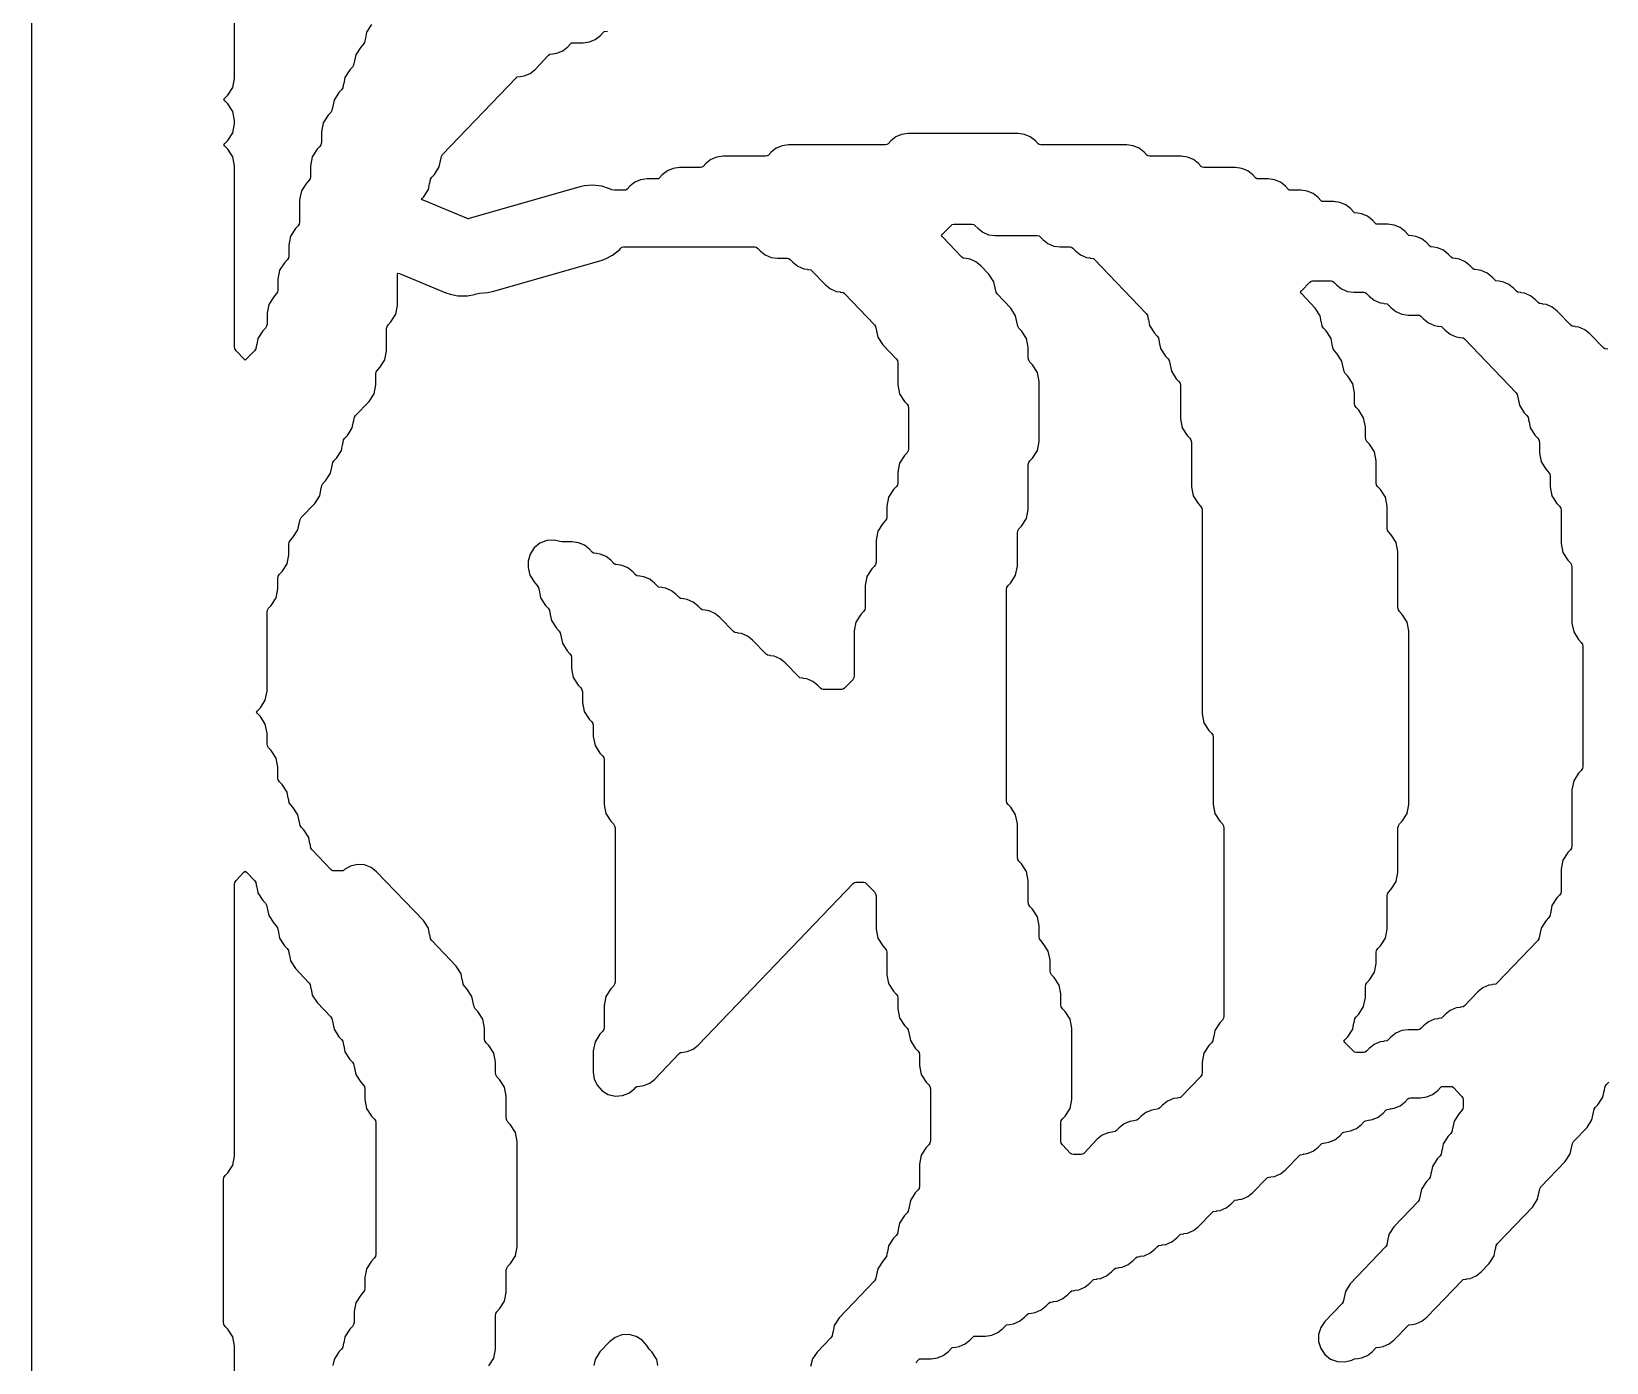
# Model space of a CAD drawing. Header units: millimetres. Extents: x 10 to 410, y 18 to 283.
# Drawn here: x 148 to 180.81, y 75.89 to 103.61 of the extents above; entities that cross this region are included whole.
import ezdxf

# ---------------------------------------------------------------- set-up
doc = ezdxf.new("R2010")
doc.units = ezdxf.units.MM
doc.layers.add('CUT', color=1, linetype='Continuous')

msp = doc.modelspace()

# ---------------------------------------------------------------- linework, layer by layer
at = {"layer": 'CUT'}
for points in [[(190.134, 21), (198.134, 21), (198.134, 24), (211.2679, 24), (211.2679, 144), (198.134, 144), (198.134, 147), (190.134, 147), (190.134, 144), (169.134, 144), (169.134, 147), (161.134, 147), (161.134, 144), (148, 144), (148, 24), (161.134, 24), (161.134, 21), (169.134, 21), (169.134, 24), (190.134, 24)], [(167.1527, 99.5706), (167.1779, 99.5906), (167.2097, 99.5949), (167.5954, 99.5949), (167.6272, 99.5906), (167.6523, 99.5706), (167.7079, 99.5126), (167.8128, 99.4292), (167.9361, 99.3766), (168.0689, 99.3586), (168.9544, 99.3586), (168.9863, 99.3543), (169.0114, 99.3344), (169.067, 99.2764), (169.1719, 99.1929), (169.2951, 99.1403), (169.4279, 99.1224), (169.634, 99.1224), (169.6658, 99.1181), (169.6909, 99.0981), (169.7465, 99.0401), (169.8514, 98.9566), (169.9746, 98.904), (170.054, 98.8933), (170.0536, 98.8906), (170.1188, 98.8818), (170.1439, 98.8618), (171.22, 97.7392), (171.2446, 97.7012), (171.2623, 97.6097), (171.2646, 97.6101), (171.2892, 97.4828), (171.3922, 97.3233), (171.4465, 97.2667), (171.4711, 97.2286), (171.4888, 97.1371), (171.4911, 97.1376), (171.5158, 97.0103), (171.6187, 96.8507), (171.673, 96.7941), (171.6976, 96.756), (171.7153, 96.6645), (171.7176, 96.665), (171.7423, 96.5377), (171.8453, 96.3781), (171.8995, 96.3215), (171.9241, 96.2835), (171.9327, 96.239), (171.9327, 95.5427), (171.9688, 95.3563), (172.0718, 95.1967), (172.1261, 95.1401), (172.1506, 95.102), (172.1592, 95.0576), (172.1592, 94.125), (172.1953, 93.9385), (172.2983, 93.779), (172.3526, 93.7224), (172.3771, 93.6843), (172.3857, 93.6399), (172.3857, 89.3993), (172.4218, 89.2128), (172.5248, 89.0533), (172.5791, 88.9966), (172.6036, 88.9586), (172.6122, 88.9141), (172.6122, 87.509), (172.6483, 87.3225), (172.7513, 87.163), (172.8056, 87.1063), (172.8301, 87.0683), (172.8387, 87.0238), (172.8387, 83.1028), (172.8301, 83.0583), (172.8056, 83.0203), (172.7513, 82.9636), (172.6483, 82.8041), (172.6237, 82.6768), (172.6213, 82.6772), (172.6036, 82.5857), (172.5791, 82.5477), (172.5248, 82.4911), (172.4218, 82.3315), (172.3857, 82.145), (172.3857, 81.9213), (172.3771, 81.8769), (172.3526, 81.8388), (171.956, 81.4251), (171.9309, 81.4051), (171.8657, 81.3963), (171.8661, 81.3936), (171.7867, 81.3829), (171.6634, 81.3303), (171.5586, 81.2468), (171.503, 81.1889), (171.4779, 81.1689), (171.4127, 81.16), (171.413, 81.1573), (171.3337, 81.1466), (171.2104, 81.094), (171.1056, 81.0106), (171.05, 80.9526), (171.0248, 80.9326), (170.9597, 80.9238), (170.96, 80.921), (170.8807, 80.9103), (170.7574, 80.8577), (170.6525, 80.7743), (170.5969, 80.7163), (170.5718, 80.6963), (170.5066, 80.6875), (170.507, 80.6848), (170.4277, 80.674), (170.3044, 80.6214), (170.1995, 80.538), (169.9174, 80.2437), (169.8923, 80.2237), (169.8605, 80.2194), (169.7013, 80.2194), (169.6695, 80.2237), (169.6443, 80.2437), (169.4743, 80.4211), (169.4497, 80.4592), (169.4411, 80.5036), (169.4411, 80.8804), (169.4497, 80.9248), (169.4743, 80.9629), (169.5286, 81.0195), (169.6316, 81.1791), (169.6676, 81.3655), (169.6676, 82.8539), (169.6316, 83.0404), (169.5286, 83.1999), (169.4743, 83.2566), (169.4497, 83.2946), (169.4411, 83.3391), (169.4411, 83.5628), (169.4051, 83.7492), (169.3021, 83.9088), (169.2478, 83.9654), (169.2232, 84.0035), (169.2146, 84.0479), (169.2146, 84.2716), (169.1785, 84.4581), (169.0756, 84.6176), (169.0213, 84.6743), (168.9967, 84.7123), (168.9881, 84.7568), (168.9881, 84.9805), (168.952, 85.1669), (168.849, 85.3265), (168.7947, 85.3831), (168.7702, 85.4212), (168.7616, 85.4656), (168.7616, 85.9256), (168.7255, 86.1121), (168.6225, 86.2716), (168.5682, 86.3283), (168.5437, 86.3663), (168.5351, 86.4108), (168.5351, 87.1071), (168.499, 87.2935), (168.396, 87.4531), (168.3417, 87.5097), (168.3172, 87.5478), (168.3086, 87.5922), (168.3086, 91.9858), (168.3172, 92.0303), (168.3417, 92.0683), (168.396, 92.125), (168.499, 92.2845), (168.5351, 92.471), (168.5351, 93.1673), (168.5437, 93.2117), (168.5682, 93.2498), (168.6225, 93.3064), (168.7255, 93.466), (168.7616, 93.6524), (168.7616, 94.585), (168.7702, 94.6295), (168.7947, 94.6675), (168.849, 94.7241), (168.952, 94.8837), (168.9881, 95.0701), (168.9881, 96.3223), (168.952, 96.5087), (168.849, 96.6683), (168.7947, 96.7249), (168.7702, 96.7629), (168.7616, 96.8074), (168.7616, 97.0311), (168.7255, 97.2176), (168.6225, 97.3771), (168.5682, 97.4338), (168.5437, 97.4718), (168.526, 97.5633), (168.5236, 97.5629), (168.499, 97.6901), (168.396, 97.8497), (168.1152, 98.1426), (168.0907, 98.1807), (168.073, 98.2722), (168.0706, 98.2717), (168.046, 98.399), (167.943, 98.5586), (167.7767, 98.7321), (167.6718, 98.8155), (167.5485, 98.8681), (167.4692, 98.8788), (167.4696, 98.8816), (167.4044, 98.8904), (167.3793, 98.9104), (166.976, 99.331), (166.9566, 99.3586), (166.976, 99.3863)], [(174.6275, 98.3892), (174.6526, 98.4092), (174.6845, 98.4135), (175.0702, 98.4135), (175.102, 98.4092), (175.1271, 98.3892), (175.1827, 98.3312), (175.2876, 98.2478), (175.4108, 98.1952), (175.5436, 98.1772), (175.7497, 98.1772), (175.7815, 98.1729), (175.8066, 98.1529), (175.8622, 98.0949), (175.9671, 98.0115), (176.0904, 97.9589), (176.1697, 97.9482), (176.1693, 97.9454), (176.2345, 97.9366), (176.2596, 97.9166), (176.3152, 97.8586), (176.4201, 97.7752), (176.5434, 97.7226), (176.6762, 97.7046), (176.8822, 97.7046), (176.914, 97.7003), (176.9392, 97.6803), (176.9948, 97.6223), (177.0996, 97.5389), (177.2229, 97.4863), (177.3023, 97.4756), (177.3019, 97.4729), (177.3671, 97.4641), (177.3922, 97.4441), (177.4478, 97.3861), (177.5527, 97.3026), (177.6759, 97.25), (177.7553, 97.2393), (177.7549, 97.2366), (177.8201, 97.2278), (177.8452, 97.2078), (178.9213, 96.0852), (178.9459, 96.0472), (178.9635, 95.9557), (178.9659, 95.9561), (178.9905, 95.8288), (179.0935, 95.6693), (179.1478, 95.6126), (179.1724, 95.5746), (179.1901, 95.4831), (179.1924, 95.4836), (179.217, 95.3563), (179.32, 95.1967), (179.3743, 95.1401), (179.3989, 95.102), (179.4075, 95.0576), (179.4075, 94.8339), (179.4435, 94.6474), (179.5465, 94.4879), (179.6008, 94.4312), (179.6254, 94.3932), (179.634, 94.3487), (179.634, 94.125), (179.67, 93.9385), (179.773, 93.779), (179.8273, 93.7224), (179.8519, 93.6843), (179.8605, 93.6399), (179.8605, 92.9436), (179.8965, 92.7571), (179.9995, 92.5976), (180.0538, 92.5409), (180.0784, 92.5029), (180.087, 92.4584), (180.087, 91.2896), (180.1231, 91.1031), (180.226, 90.9435), (180.2803, 90.8869), (180.3049, 90.8489), (180.3135, 90.8044), (180.3135, 88.3011), (180.3049, 88.2566), (180.2803, 88.2186), (180.226, 88.1619), (180.1231, 88.0024), (180.087, 87.8159), (180.087, 86.6471), (180.0784, 86.6026), (180.0538, 86.5646), (179.9995, 86.5079), (179.8965, 86.3484), (179.8605, 86.1619), (179.8605, 85.7019), (179.8519, 85.6575), (179.8273, 85.6194), (179.773, 85.5628), (179.67, 85.4032), (179.6454, 85.2759), (179.6431, 85.2764), (179.6254, 85.1849), (179.6008, 85.1468), (179.5465, 85.0902), (179.4435, 84.9307), (179.4189, 84.8034), (179.4166, 84.8038), (179.3989, 84.7123), (179.3743, 84.6743), (178.5247, 83.788), (178.4996, 83.768), (178.4344, 83.7592), (178.4348, 83.7565), (178.3554, 83.7458), (178.2322, 83.6932), (178.1273, 83.6097), (177.8452, 83.3154), (177.8201, 83.2954), (177.7549, 83.2866), (177.7553, 83.2839), (177.6759, 83.2732), (177.5527, 83.2206), (177.4478, 83.1371), (177.3922, 83.0791), (177.3671, 83.0592), (177.3019, 83.0503), (177.3023, 83.0476), (177.2229, 83.0369), (177.0996, 82.9843), (176.9948, 82.9009), (176.9392, 82.8429), (176.914, 82.8229), (176.8822, 82.8186), (176.6762, 82.8186), (176.5434, 82.8006), (176.4201, 82.748), (176.3152, 82.6646), (176.2596, 82.6066), (176.2345, 82.5866), (176.1693, 82.5778), (176.1697, 82.575), (176.0904, 82.5643), (175.9671, 82.5117), (175.8622, 82.4283), (175.8066, 82.3703), (175.7815, 82.3503), (175.7497, 82.346), (175.5905, 82.346), (175.5587, 82.3503), (175.5335, 82.3703), (175.3568, 82.5546), (175.3374, 82.5823), (175.3568, 82.6099), (175.4178, 82.6735), (175.5208, 82.8331), (175.5454, 82.9604), (175.5477, 82.9599), (175.5654, 83.0514), (175.59, 83.0894), (175.6443, 83.1461), (175.7473, 83.3056), (175.7833, 83.4921), (175.7833, 83.7158), (175.7919, 83.7603), (175.8165, 83.7983), (175.8708, 83.8549), (175.9738, 84.0145), (176.0098, 84.2009), (176.0098, 84.4247), (176.0184, 84.4691), (176.043, 84.5072), (176.0973, 84.5638), (176.2003, 84.7234), (176.2364, 84.9098), (176.2364, 85.6061), (176.245, 85.6506), (176.2695, 85.6886), (176.3238, 85.7452), (176.4268, 85.9048), (176.4629, 86.0912), (176.4629, 87.0238), (176.4715, 87.0683), (176.496, 87.1063), (176.5503, 87.163), (176.6533, 87.3225), (176.6894, 87.509), (176.6894, 91.1239), (176.6533, 91.3104), (176.5503, 91.47), (176.496, 91.5266), (176.4715, 91.5646), (176.4629, 91.6091), (176.4629, 92.778), (176.4268, 92.9644), (176.3238, 93.124), (176.2695, 93.1806), (176.245, 93.2186), (176.2364, 93.2631), (176.2364, 93.7231), (176.2003, 93.9096), (176.0973, 94.0691), (176.043, 94.1257), (176.0184, 94.1638), (176.0098, 94.2083), (176.0098, 94.6683), (175.9738, 94.8547), (175.8708, 95.0143), (175.8165, 95.0709), (175.7919, 95.1089), (175.7833, 95.1534), (175.7833, 95.3771), (175.7473, 95.5636), (175.6443, 95.7231), (175.59, 95.7798), (175.5654, 95.8178), (175.5568, 95.8623), (175.5568, 96.086), (175.5208, 96.2724), (175.4178, 96.432), (175.3635, 96.4886), (175.3389, 96.5267), (175.3212, 96.6182), (175.3189, 96.6177), (175.2943, 96.745), (175.1913, 96.9046), (175.137, 96.9612), (175.1124, 96.9992), (175.0947, 97.0907), (175.0924, 97.0903), (175.0678, 97.2176), (174.9648, 97.3771), (174.9105, 97.4338), (174.8859, 97.4718), (174.8682, 97.5633), (174.8659, 97.5629), (174.8412, 97.6901), (174.7383, 97.8497), (174.4508, 98.1496), (174.4314, 98.1772), (174.4508, 98.2049)]]:
    msp.add_lwpolyline(points, close=True, dxfattribs=at)
for points in [[(155.0837, 103.7569), (154.9807, 103.5973), (154.956, 103.47), (154.9537, 103.4705), (154.936, 103.379), (154.9114, 103.3409), (154.8572, 103.2843), (154.7542, 103.1247), (154.7295, 102.9975), (154.7272, 102.9979), (154.7095, 102.9064), (154.6849, 102.8684), (154.6306, 102.8117), (154.5277, 102.6522), (154.503, 102.5249), (154.5007, 102.5253), (154.483, 102.4338), (154.4584, 102.3958), (154.4041, 102.3392), (154.3011, 102.1796), (154.2765, 102.0523), (154.2742, 102.0528), (154.2565, 101.9613), (154.2319, 101.9232), (154.1776, 101.8666), (154.0746, 101.707), (154.0386, 101.5206), (154.0386, 101.2969), (154.03, 101.2524), (154.0054, 101.2144), (153.9511, 101.1577), (153.8481, 100.9982), (153.8121, 100.8117), (153.8121, 100.588), (153.8035, 100.5435), (153.7789, 100.5055), (153.7246, 100.4489), (153.6216, 100.2893), (153.5856, 100.1029), (153.5856, 99.6428), (153.577, 99.5984), (153.5524, 99.5603), (153.4981, 99.5037), (153.3951, 99.3442), (153.359, 99.1577), (153.359, 98.934), (153.3504, 98.8895), (153.3259, 98.8515), (153.2716, 98.7948), (153.1686, 98.6353), (153.1325, 98.4488), (153.1325, 98.2251), (153.1239, 98.1807), (153.0994, 98.1426), (153.0451, 98.086), (152.9421, 97.9264), (152.906, 97.74), (152.906, 97.5163), (152.8974, 97.4718), (152.8729, 97.4338), (152.8186, 97.3771), (152.7156, 97.2176), (152.691, 97.0903), (152.6886, 97.0907), (152.6709, 96.9992), (152.6464, 96.9612), (152.481, 96.7887), (152.453, 96.7676), (152.425, 96.7887), (152.2597, 96.9612), (152.2351, 96.9992), (152.2265, 97.0437), (152.2265, 100.8117), (152.1904, 100.9982), (152.0875, 101.1577), (152.0265, 101.2213), (152.0071, 101.2489), (152.0265, 101.2766), (152.0875, 101.3402), (152.1904, 101.4997), (152.2265, 101.6862), (152.2265, 101.7569), (152.1904, 101.9433), (152.0875, 102.1029), (152.0265, 102.1665), (152.0071, 102.1941), (152.0265, 102.2217), (152.0875, 102.2853), (152.1904, 102.4449), (152.2265, 102.6313), (152.2265, 103.8002)], [(180.8335, 96.9913), (180.7684, 97.0001), (180.7432, 97.0201), (180.4611, 97.3144), (180.3563, 97.3978), (180.233, 97.4504), (180.1536, 97.4611), (180.154, 97.4638), (180.0888, 97.4727), (180.0637, 97.4927), (179.7816, 97.7869), (179.6767, 97.8704), (179.5535, 97.923), (179.4741, 97.9337), (179.4745, 97.9364), (179.4093, 97.9452), (179.3842, 97.9652), (179.3286, 98.0232), (179.2237, 98.1067), (179.1004, 98.1593), (179.0211, 98.17), (179.0215, 98.1727), (178.9563, 98.1815), (178.9312, 98.2015), (178.8756, 98.2595), (178.7707, 98.343), (178.6474, 98.3955), (178.5681, 98.4063), (178.5684, 98.409), (178.5033, 98.4178), (178.4781, 98.4378), (178.4225, 98.4958), (178.3177, 98.5792), (178.1944, 98.6318), (178.1151, 98.6426), (178.1154, 98.6453), (178.0503, 98.6541), (178.0251, 98.6741), (177.9695, 98.7321), (177.8647, 98.8155), (177.7414, 98.8681), (177.662, 98.8788), (177.6624, 98.8816), (177.5972, 98.8904), (177.5721, 98.9104), (177.5165, 98.9684), (177.4116, 99.0518), (177.2884, 99.1044), (177.209, 99.1151), (177.2094, 99.1179), (177.1442, 99.1267), (177.1191, 99.1467), (177.0635, 99.2047), (176.9586, 99.2881), (176.8354, 99.3407), (176.756, 99.3514), (176.7564, 99.3541), (176.6912, 99.363), (176.6661, 99.3829), (176.6105, 99.4409), (176.5056, 99.5244), (176.3823, 99.577), (176.2495, 99.5949), (176.0435, 99.5949), (176.0117, 99.5992), (175.9866, 99.6192), (175.931, 99.6772), (175.8261, 99.7607), (175.7028, 99.8133), (175.6235, 99.824), (175.6238, 99.8267), (175.5587, 99.8355), (175.5335, 99.8555), (175.4779, 99.9135), (175.3731, 99.997), (175.2498, 100.0496), (175.117, 100.0675), (174.911, 100.0675), (174.8791, 100.0718), (174.854, 100.0918), (174.7984, 100.1498), (174.6936, 100.2332), (174.5703, 100.2858), (174.4375, 100.3038), (174.2314, 100.3038), (174.1996, 100.3081), (174.1745, 100.3281), (174.1189, 100.3861), (174.014, 100.4695), (173.8908, 100.5221), (173.758, 100.5401), (173.5519, 100.5401), (173.5201, 100.5444), (173.495, 100.5644), (173.4394, 100.6224), (173.3345, 100.7058), (173.2112, 100.7584), (173.0784, 100.7764), (172.4194, 100.7764), (172.3876, 100.7807), (172.3624, 100.8007), (172.3068, 100.8587), (172.202, 100.9421), (172.0787, 100.9947), (171.9459, 101.0127), (171.2868, 101.0127), (171.255, 101.017), (171.2299, 101.037), (171.1743, 101.095), (171.0694, 101.1784), (170.9462, 101.231), (170.8133, 101.2489), (169.0218, 101.2489), (168.9899, 101.2532), (168.9648, 101.2732), (168.9092, 101.3312), (168.8043, 101.4147), (168.6811, 101.4673), (168.5483, 101.4852), (166.2568, 101.4852), (166.124, 101.4673), (166.0007, 101.4147), (165.8959, 101.3312), (165.8403, 101.2732), (165.8152, 101.2532), (165.7833, 101.2489), (163.7652, 101.2489), (163.6324, 101.231), (163.5092, 101.1784), (163.4043, 101.095), (163.3487, 101.037), (163.3236, 101.017), (163.2917, 101.0127), (162.4062, 101.0127), (162.2734, 100.9947), (162.1501, 100.9421), (162.0452, 100.8587), (161.9896, 100.8007), (161.9645, 100.7807), (161.9327, 100.7764), (161.5001, 100.7764), (161.3673, 100.7584), (161.2441, 100.7058), (161.1392, 100.6224), (161.0836, 100.5644), (161.0585, 100.5444), (161.0267, 100.5401), (160.8206, 100.5401), (160.6878, 100.5221), (160.5646, 100.4695), (160.4597, 100.3861), (160.4041, 100.3281), (160.379, 100.3081), (160.3471, 100.3038), (160.1457, 100.3038), (160.0865, 100.3143), (160.0403, 100.3348), (159.8775, 100.3869), (159.6837, 100.409), (159.5208, 100.3954), (159.4244, 100.3778), (157.1154, 99.7155), (157.116, 99.7136), (157.1018, 99.7112), (157.0969, 99.711), (157.0628, 99.7197), (156.1925, 100.0829), (156.1721, 100.0909), (156.1231, 100.1088), (156.1405, 100.1336), (156.1646, 100.1587), (156.2676, 100.3183), (156.2922, 100.4456), (156.2946, 100.4451), (156.3123, 100.5366), (156.3368, 100.5747), (156.3911, 100.6313), (156.4941, 100.7909), (156.5187, 100.9182), (156.5211, 100.9177), (156.5388, 101.0092), (156.5633, 101.0472), (158.0924, 102.6424), (158.1176, 102.6624), (158.1827, 102.6712), (158.1824, 102.6739), (158.2617, 102.6846), (158.385, 102.7372), (158.4898, 102.8207), (158.7719, 103.1149), (158.7971, 103.1349), (158.8622, 103.1438), (158.8619, 103.1465), (158.9412, 103.1572), (159.0645, 103.2098), (159.1694, 103.2932), (159.225, 103.3512), (159.2501, 103.3712), (159.2819, 103.3755), (159.4879, 103.3755), (159.6208, 103.3935), (159.744, 103.4461), (159.8489, 103.5295), (159.9045, 103.5875), (159.9296, 103.6075), (159.9948, 103.6163)], [(157.5236, 75.8212), (157.6266, 75.9807), (157.6627, 76.1672), (157.6627, 76.8635), (157.6713, 76.9079), (157.6959, 76.946), (157.7502, 77.0026), (157.8531, 77.1622), (157.8892, 77.3486), (157.8892, 77.8086), (157.8978, 77.8531), (157.9224, 77.8911), (157.9767, 77.9478), (158.0797, 78.1073), (158.1157, 78.2938), (158.1157, 80.491), (158.0797, 80.6775), (157.9767, 80.837), (157.9224, 80.8937), (157.8978, 80.9317), (157.8892, 80.9762), (157.8892, 81.4362), (157.8531, 81.6226), (157.7502, 81.7822), (157.6959, 81.8388), (157.6713, 81.8769), (157.6627, 81.9213), (157.6627, 82.145), (157.6266, 82.3315), (157.5236, 82.4911), (157.4693, 82.5477), (157.4448, 82.5857), (157.4362, 82.6302), (157.4362, 82.8539), (157.4001, 83.0404), (157.2971, 83.1999), (157.2428, 83.2566), (157.2183, 83.2946), (157.2006, 83.3861), (157.1982, 83.3856), (157.1736, 83.5129), (157.0706, 83.6725), (157.0163, 83.7291), (156.9918, 83.7672), (156.9741, 83.8587), (156.9717, 83.8582), (156.9471, 83.9855), (156.8441, 84.1451), (156.3368, 84.6743), (156.3123, 84.7123), (156.2946, 84.8038), (156.2922, 84.8034), (156.2676, 84.9307), (156.1646, 85.0902), (155.1894, 86.1075), (155.0729, 86.1976), (154.9352, 86.2499), (154.7882, 86.2598), (154.6447, 86.2265), (154.5172, 86.1527), (154.4898, 86.1309), (154.4579, 86.1266), (154.2987, 86.1266), (154.2669, 86.1309), (154.2418, 86.1509), (153.8452, 86.5646), (153.8207, 86.6026), (153.803, 86.6941), (153.8006, 86.6937), (153.776, 86.8209), (153.673, 86.9805), (153.6187, 87.0371), (153.5942, 87.0752), (153.5765, 87.1667), (153.5741, 87.1662), (153.5495, 87.2935), (153.4465, 87.4531), (153.3922, 87.5097), (153.3676, 87.5478), (153.3499, 87.6393), (153.3476, 87.6388), (153.323, 87.7661), (153.22, 87.9257), (153.1657, 87.9823), (153.1411, 88.0203), (153.1325, 88.0648), (153.1325, 88.2885), (153.0965, 88.475), (152.9935, 88.6345), (152.9392, 88.6912), (152.9146, 88.7292), (152.906, 88.7737), (152.906, 88.9974), (152.87, 89.1838), (152.767, 89.3434), (152.706, 89.407), (152.6866, 89.4346), (152.706, 89.4622), (152.767, 89.5258), (152.87, 89.6854), (152.906, 89.8718), (152.906, 91.5133), (152.9146, 91.5577), (152.9392, 91.5958), (152.9935, 91.6524), (153.0965, 91.812), (153.1325, 91.9984), (153.1325, 92.2221), (153.1411, 92.2666), (153.1657, 92.3046), (153.22, 92.3613), (153.323, 92.5208), (153.359, 92.7073), (153.359, 92.931), (153.3676, 92.9754), (153.3922, 93.0135), (153.4465, 93.0701), (153.5495, 93.2297), (153.5741, 93.357), (153.5765, 93.3565), (153.5942, 93.448), (153.6187, 93.4861), (153.8995, 93.779), (154.0025, 93.9385), (154.0271, 94.0658), (154.0295, 94.0654), (154.0472, 94.1569), (154.0717, 94.1949), (154.126, 94.2516), (154.229, 94.4111), (154.2536, 94.5384), (154.256, 94.538), (154.2737, 94.6295), (154.2982, 94.6675), (154.3525, 94.7241), (154.4555, 94.8837), (154.4801, 95.011), (154.4825, 95.0105), (154.5002, 95.102), (154.5247, 95.1401), (154.579, 95.1967), (154.682, 95.3563), (154.7067, 95.4836), (154.709, 95.4831), (154.7267, 95.5746), (154.7513, 95.6126), (155.0321, 95.9056), (155.135, 96.0651), (155.1711, 96.2516), (155.1711, 96.4753), (155.1797, 96.5198), (155.2043, 96.5578), (155.2586, 96.6144), (155.3616, 96.774), (155.3976, 96.9604), (155.3976, 97.4204), (155.4062, 97.4649), (155.4308, 97.5029), (155.4851, 97.5596), (155.5881, 97.7191), (155.6241, 97.9056), (155.6241, 98.5453), (155.6296, 98.5782), (155.662, 98.5705), (156.6297, 98.1667), (156.7234, 98.138), (156.8836, 98.1057), (157.0787, 98.1052), (157.2276, 98.1345), (157.2432, 98.1397), (157.3342, 98.159), (157.5075, 98.1734), (157.6039, 98.1911), (159.8655, 98.8398), (159.9567, 98.8759), (160.1019, 98.9508), (160.2546, 99.0722), (160.2736, 99.0947), (160.2993, 99.1174), (160.3333, 99.1224), (163.0652, 99.1224), (163.0971, 99.1181), (163.1222, 99.0981), (163.1778, 99.0401), (163.2826, 98.9566), (163.4059, 98.904), (163.5387, 98.8861), (163.7448, 98.8861), (163.7766, 98.8818), (163.8017, 98.8618), (163.8573, 98.8038), (163.9622, 98.7203), (164.0854, 98.6677), (164.1648, 98.657), (164.1644, 98.6543), (164.2296, 98.6455), (164.2547, 98.6255), (164.5368, 98.3312), (164.6417, 98.2478), (164.765, 98.1952), (164.8443, 98.1844), (164.8439, 98.1817), (164.9091, 98.1729), (164.9342, 98.1529), (165.5573, 97.5029), (165.5819, 97.4649), (165.5996, 97.3734), (165.6019, 97.3739), (165.6265, 97.2466), (165.7295, 97.087), (166.0103, 96.7941), (166.0349, 96.756), (166.0435, 96.7116), (166.0435, 96.2516), (166.0796, 96.0651), (166.1826, 95.9056), (166.2368, 95.8489), (166.2614, 95.8109), (166.27, 95.7664), (166.27, 94.9171), (166.2614, 94.8727), (166.2368, 94.8346), (166.1826, 94.778), (166.0796, 94.6184), (166.0435, 94.432), (166.0435, 94.2083), (166.0349, 94.1638), (166.0103, 94.1257), (165.956, 94.0691), (165.8531, 93.9096), (165.817, 93.7231), (165.817, 93.4994), (165.8084, 93.4549), (165.7838, 93.4169), (165.7295, 93.3602), (165.6265, 93.2007), (165.5905, 93.0142), (165.5905, 92.5542), (165.5819, 92.5098), (165.5573, 92.4717), (165.503, 92.4151), (165.4, 92.2555), (165.364, 92.0691), (165.364, 91.6091), (165.3554, 91.5646), (165.3308, 91.5266), (165.2765, 91.47), (165.1735, 91.3104), (165.1375, 91.1239), (165.1375, 90.1914), (165.1289, 90.1469), (165.1043, 90.1089), (164.9342, 89.9315), (164.9091, 89.9115), (164.8773, 89.9072), (164.4916, 89.9072), (164.4598, 89.9115), (164.4346, 89.9315), (164.3791, 89.9895), (164.2742, 90.0729), (164.1509, 90.1255), (164.0716, 90.1362), (164.0719, 90.1389), (164.0068, 90.1478), (163.9816, 90.1678), (163.6995, 90.462), (163.5947, 90.5455), (163.4714, 90.5981), (163.392, 90.6088), (163.3924, 90.6115), (163.3272, 90.6203), (163.3021, 90.6403), (163.02, 90.9346), (162.9151, 91.0181), (162.7919, 91.0706), (162.7125, 91.0814), (162.7129, 91.0841), (162.6477, 91.0929), (162.6226, 91.1129), (162.3405, 91.4072), (162.2356, 91.4906), (162.1123, 91.5432), (162.033, 91.554), (162.0334, 91.5567), (161.9682, 91.5655), (161.9431, 91.5855), (161.8875, 91.6435), (161.7826, 91.7269), (161.6593, 91.7795), (161.58, 91.7902), (161.5803, 91.793), (161.5152, 91.8018), (161.49, 91.8218), (161.4344, 91.8798), (161.3296, 91.9632), (161.2063, 92.0158), (161.127, 92.0265), (161.1273, 92.0292), (161.0622, 92.0381), (161.037, 92.0581), (160.9814, 92.116), (160.8766, 92.1995), (160.7533, 92.2521), (160.6739, 92.2628), (160.6743, 92.2655), (160.6091, 92.2743), (160.584, 92.2943), (160.5284, 92.3523), (160.4235, 92.4358), (160.3003, 92.4884), (160.2209, 92.4991), (160.2213, 92.5018), (160.1561, 92.5106), (160.131, 92.5306), (160.0754, 92.5886), (159.9705, 92.6721), (159.8473, 92.7247), (159.7679, 92.7354), (159.7683, 92.7381), (159.7031, 92.7469), (159.678, 92.7669), (159.6224, 92.8249), (159.5175, 92.9084), (159.3942, 92.9609), (159.2614, 92.9789), (159.0554, 92.9789), (159.0036, 92.9859), (158.8869, 93.0155), (158.7332, 93.0062), (158.5896, 92.9505), (158.4697, 92.8537), (158.385, 92.7251), (158.3435, 92.5767), (158.3461, 92.5063), (158.3422, 92.5063), (158.3422, 92.471), (158.3486, 92.4383), (158.3491, 92.4228), (158.3513, 92.4114), (158.3537, 92.4118), (158.3783, 92.2845), (158.4813, 92.125), (158.5356, 92.0683), (158.5601, 92.0303), (158.5778, 91.9388), (158.5802, 91.9393), (158.6048, 91.812), (158.7078, 91.6524), (158.7621, 91.5958), (158.7866, 91.5577), (158.8043, 91.4662), (158.8067, 91.4667), (158.8313, 91.3394), (158.9343, 91.1798), (158.9886, 91.1232), (159.0131, 91.0852), (159.0308, 90.9937), (159.0332, 90.9941), (159.0578, 90.8668), (159.1608, 90.7073), (159.2151, 90.6506), (159.2397, 90.6126), (159.2483, 90.5681), (159.2483, 90.3444), (159.2843, 90.158), (159.3873, 89.9984), (159.4416, 89.9418), (159.4662, 89.9037), (159.4748, 89.8593), (159.4748, 89.6355), (159.5108, 89.4491), (159.6138, 89.2895), (159.6681, 89.2329), (159.6927, 89.1949), (159.7013, 89.1504), (159.7013, 88.9267), (159.7373, 88.7402), (159.8403, 88.5807), (159.8946, 88.524), (159.9192, 88.486), (159.9278, 88.4415), (159.9278, 87.509), (159.9638, 87.3225), (160.0668, 87.163), (160.1211, 87.1063), (160.1457, 87.0683), (160.1543, 87.0238), (160.1543, 83.8116), (160.1457, 83.7672), (160.1211, 83.7291), (160.0668, 83.6725), (159.9638, 83.5129), (159.9278, 83.3265), (159.9278, 82.8665), (159.9192, 82.822), (159.8946, 82.784), (159.8403, 82.7273), (159.7373, 82.5678), (159.7013, 82.3813), (159.7013, 81.9361), (159.7232, 81.7897), (159.787, 81.6561), (159.8871, 81.5471), (160.0148, 81.4722), (160.1588, 81.4379), (160.3066, 81.4473), (160.4451, 81.4996), (160.5622, 81.5901), (160.584, 81.6128), (160.6091, 81.6328), (160.6743, 81.6416), (160.6739, 81.6444), (160.7533, 81.6551), (160.8766, 81.7077), (160.9814, 81.7911), (161.49, 82.3217), (161.5152, 82.3417), (161.5803, 82.3505), (161.58, 82.3532), (161.6593, 82.364), (161.7826, 82.4165), (161.8875, 82.5), (165.1142, 85.866), (165.1393, 85.886), (165.1711, 85.8903), (165.3303, 85.8903), (165.3621, 85.886), (165.3873, 85.866), (165.5573, 85.6886), (165.5819, 85.6506), (165.5905, 85.6061), (165.5905, 84.9098), (165.6265, 84.7234), (165.7295, 84.5638), (165.7838, 84.5072), (165.8084, 84.4691), (165.817, 84.4247), (165.817, 83.9647), (165.8531, 83.7782), (165.956, 83.6187), (166.0103, 83.562), (166.0349, 83.524), (166.0435, 83.4795), (166.0435, 83.2558), (166.0796, 83.0693), (166.1826, 82.9098), (166.2368, 82.8532), (166.2614, 82.8151), (166.2791, 82.7236), (166.2814, 82.7241), (166.3061, 82.5968), (166.4091, 82.4372), (166.4634, 82.3806), (166.4879, 82.3425), (166.4965, 82.2981), (166.4965, 82.0744), (166.5326, 81.8879), (166.6356, 81.7284), (166.6899, 81.6717), (166.7144, 81.6337), (166.723, 81.5892), (166.723, 80.5036), (166.7144, 80.4592), (166.6899, 80.4211), (166.6356, 80.3645), (166.5326, 80.2049), (166.4965, 80.0185), (166.4965, 79.5585), (166.4879, 79.514), (166.4634, 79.476), (166.4091, 79.4193), (166.3061, 79.2598), (166.2814, 79.1325), (166.2791, 79.1329), (166.2614, 79.0414), (166.2368, 79.0034), (166.1826, 78.9467), (166.0796, 78.7872), (166.0549, 78.6599), (166.0526, 78.6604), (166.0349, 78.5689), (166.0103, 78.5308), (165.956, 78.4742), (165.8531, 78.3146), (165.8284, 78.1873), (165.8261, 78.1878), (165.8084, 78.0963), (165.7838, 78.0582), (165.7295, 78.0016), (165.6265, 77.842), (165.6019, 77.7148), (165.5996, 77.7152), (165.5819, 77.6237), (165.5573, 77.5857), (164.8235, 76.8202), (164.7205, 76.6606), (164.6959, 76.5333), (164.6935, 76.5338), (164.6758, 76.4423), (164.6513, 76.4042), (164.3629, 76.1034), (164.2695, 75.9661), (164.2262, 75.8059)], [(152.2265, 73.8876), (152.2265, 76.2379), (152.1904, 76.4243), (152.0875, 76.5839), (152.0332, 76.6405), (152.0086, 76.6786), (152, 76.723), (152, 79.6989), (152.0086, 79.7434), (152.0332, 79.7814), (152.0875, 79.8381), (152.1904, 79.9976), (152.2265, 80.1841), (152.2265, 85.8424), (152.2351, 85.8868), (152.2597, 85.9249), (152.425, 86.0974), (152.453, 86.1185), (152.481, 86.0974), (152.6464, 85.9249), (152.6709, 85.8868), (152.6886, 85.7953), (152.691, 85.7958), (152.7156, 85.6685), (152.8186, 85.5089), (152.8729, 85.4523), (152.8974, 85.4143), (152.9151, 85.3228), (152.9175, 85.3232), (152.9421, 85.1959), (153.0451, 85.0364), (153.0994, 84.9797), (153.1239, 84.9417), (153.1416, 84.8502), (153.144, 84.8506), (153.1686, 84.7234), (153.2716, 84.5638), (153.3259, 84.5072), (153.3504, 84.4691), (153.3681, 84.3776), (153.3705, 84.3781), (153.3951, 84.2508), (153.4981, 84.0912), (153.7789, 83.7983), (153.8035, 83.7603), (153.8212, 83.6688), (153.8235, 83.6692), (153.8481, 83.5419), (153.9511, 83.3824), (154.2319, 83.0894), (154.2565, 83.0514), (154.2742, 82.9599), (154.2765, 82.9604), (154.3011, 82.8331), (154.4041, 82.6735), (154.4584, 82.6169), (154.483, 82.5788), (154.5007, 82.4873), (154.503, 82.4878), (154.5277, 82.3605), (154.6306, 82.2009), (154.6849, 82.1443), (154.7095, 82.1062), (154.7272, 82.0148), (154.7295, 82.0152), (154.7542, 81.8879), (154.8572, 81.7284), (154.9114, 81.6717), (154.936, 81.6337), (154.9446, 81.5892), (154.9446, 81.3655), (154.9807, 81.1791), (155.0837, 81.0195), (155.138, 80.9629), (155.1625, 80.9248), (155.1711, 80.8804), (155.1711, 78.1407), (155.1625, 78.0963), (155.138, 78.0582), (155.0837, 78.0016), (154.9807, 77.842), (154.9446, 77.6556), (154.9446, 77.4319), (154.936, 77.3874), (154.9114, 77.3494), (154.8572, 77.2927), (154.7542, 77.1332), (154.7181, 76.9467), (154.7181, 76.723), (154.7095, 76.6786), (154.6849, 76.6405), (154.6306, 76.5839), (154.5277, 76.4243), (154.503, 76.297), (154.5007, 76.2975), (154.483, 76.206), (154.4584, 76.1679), (154.4041, 76.1113), (154.3011, 75.9518), (154.2765, 75.8245)], [(166.4176, 75.884), (166.4732, 75.9419), (166.4983, 75.9619), (166.5302, 75.9662), (166.7362, 75.9662), (166.869, 75.9842), (166.9923, 76.0368), (167.0971, 76.1202), (167.1527, 76.1782), (167.1779, 76.1982), (167.243, 76.207), (167.2427, 76.2098), (167.322, 76.2205), (167.4453, 76.2731), (167.5502, 76.3565), (167.6058, 76.4145), (167.6309, 76.4345), (167.6627, 76.4388), (167.8687, 76.4388), (168.0016, 76.4568), (168.1248, 76.5094), (168.2297, 76.5928), (168.2853, 76.6508), (168.3104, 76.6708), (168.3756, 76.6796), (168.3752, 76.6823), (168.4546, 76.6931), (168.5778, 76.7457), (168.6827, 76.8291), (168.7383, 76.8871), (168.7634, 76.9071), (168.8286, 76.9159), (168.8282, 76.9186), (168.9076, 76.9294), (169.0309, 76.9819), (169.1357, 77.0654), (169.1913, 77.1234), (169.2164, 77.1434), (169.2816, 77.1522), (169.2812, 77.1549), (169.3606, 77.1656), (169.4839, 77.2182), (169.5887, 77.3017), (169.6443, 77.3597), (169.6695, 77.3797), (169.7346, 77.3885), (169.7343, 77.3912), (169.8136, 77.4019), (169.9369, 77.4545), (170.0418, 77.538), (170.0973, 77.596), (170.1225, 77.6159), (170.1876, 77.6248), (170.1873, 77.6275), (170.2666, 77.6382), (170.3899, 77.6908), (170.4948, 77.7742), (170.5504, 77.8322), (170.5755, 77.8522), (170.6407, 77.8611), (170.6403, 77.8638), (170.7196, 77.8745), (170.8429, 77.9271), (170.9478, 78.0105), (171.0034, 78.0685), (171.0285, 78.0885), (171.0937, 78.0973), (171.0933, 78.1001), (171.1727, 78.1108), (171.2959, 78.1634), (171.4008, 78.2468), (171.4564, 78.3048), (171.4815, 78.3248), (171.5467, 78.3336), (171.5463, 78.3363), (171.6257, 78.3471), (171.7489, 78.3997), (171.8538, 78.4831), (171.9094, 78.5411), (171.9345, 78.5611), (171.9997, 78.5699), (171.9993, 78.5726), (172.0787, 78.5834), (172.202, 78.636), (172.3068, 78.7194), (172.5889, 79.0137), (172.6141, 79.0337), (172.6792, 79.0425), (172.6789, 79.0452), (172.7582, 79.0559), (172.8815, 79.1085), (172.9864, 79.192), (173.042, 79.25), (173.0671, 79.27), (173.1323, 79.2788), (173.1319, 79.2815), (173.2112, 79.2922), (173.3345, 79.3448), (173.4394, 79.4283), (173.7215, 79.7225), (173.7466, 79.7425), (173.8118, 79.7513), (173.8114, 79.7541), (173.8908, 79.7648), (174.014, 79.8174), (174.1189, 79.9008), (174.401, 80.1951), (174.4261, 80.2151), (174.4913, 80.2239), (174.4909, 80.2266), (174.5703, 80.2374), (174.6936, 80.29), (174.7984, 80.3734), (174.854, 80.4314), (174.8791, 80.4514), (174.9443, 80.4602), (174.9439, 80.4629), (175.0233, 80.4737), (175.1466, 80.5262), (175.2514, 80.6097), (175.307, 80.6677), (175.3322, 80.6877), (175.3973, 80.6965), (175.397, 80.6992), (175.4763, 80.7099), (175.5996, 80.7625), (175.7045, 80.846), (175.76, 80.904), (175.7852, 80.924), (175.8503, 80.9328), (175.85, 80.9355), (175.9293, 80.9462), (176.0526, 80.9988), (176.1575, 81.0823), (176.2131, 81.1403), (176.2382, 81.1603), (176.3034, 81.1691), (176.303, 81.1718), (176.3823, 81.1825), (176.5056, 81.2351), (176.6105, 81.3186), (176.6661, 81.3765), (176.6912, 81.3965), (176.723, 81.4008), (176.9291, 81.4008), (177.0619, 81.4188), (177.1851, 81.4714), (177.29, 81.5548), (177.3456, 81.6128), (177.3707, 81.6328), (177.4026, 81.6371), (177.5617, 81.6371), (177.5936, 81.6328), (177.6187, 81.6128), (177.7888, 81.4354), (177.8133, 81.3974), (177.8219, 81.3529), (177.8219, 81.2125), (177.8133, 81.168), (177.7888, 81.13), (177.7345, 81.0733), (177.6315, 80.9138), (177.6068, 80.7865), (177.6045, 80.7869), (177.5868, 80.6954), (177.5622, 80.6574), (177.508, 80.6008), (177.405, 80.4412), (177.3803, 80.3139), (177.378, 80.3144), (177.3603, 80.2229), (177.3357, 80.1848), (177.2814, 80.1282), (177.1785, 79.9686), (177.1538, 79.8413), (177.1515, 79.8418), (177.1338, 79.7503), (177.1092, 79.7122), (177.0549, 79.6556), (176.9519, 79.4961), (176.9273, 79.3688), (176.925, 79.3692), (176.9073, 79.2777), (176.8827, 79.2397), (176.3754, 78.7105), (176.2724, 78.5509), (176.2478, 78.4236), (176.2455, 78.4241), (176.2278, 78.3326), (176.2032, 78.2945), (175.4694, 77.529), (175.3664, 77.3695), (175.3418, 77.2422), (175.3394, 77.2426), (175.3217, 77.1511), (175.2972, 77.1131), (174.9421, 76.7427), (174.855, 76.6186), (174.8091, 76.4742), (174.8085, 76.3227), (174.8534, 76.1779), (174.9396, 76.0533), (175.0591, 75.9602), (175.2011, 75.9071), (175.3524, 75.8991), (175.4992, 75.9368), (175.558, 75.9619), (175.6238, 75.9708), (175.6235, 75.9735), (175.7028, 75.9842), (175.8261, 76.0368), (175.931, 76.1202), (175.9866, 76.1782), (176.0117, 76.1982), (176.0769, 76.207), (176.0765, 76.2098), (176.1558, 76.2205), (176.2791, 76.2731), (176.384, 76.3565), (176.6661, 76.6508), (176.6912, 76.6708), (176.7564, 76.6796), (176.756, 76.6823), (176.8354, 76.6931), (176.9586, 76.7457), (177.0635, 76.8291), (177.7986, 77.596), (177.8237, 77.6159), (177.8889, 77.6248), (177.8886, 77.6275), (177.9679, 77.6382), (178.0912, 77.6908), (178.196, 77.7742), (178.3624, 77.9478), (178.4654, 78.1073), (178.49, 78.2346), (178.4923, 78.2342), (178.51, 78.3257), (178.5346, 78.3637), (179.2684, 79.1292), (179.3714, 79.2888), (179.396, 79.416), (179.3984, 79.4156), (179.4161, 79.5071), (179.4406, 79.5451), (179.9479, 80.0743), (180.0509, 80.2339), (180.0755, 80.3612), (180.0779, 80.3607), (180.0956, 80.4522), (180.1201, 80.4903), (180.401, 80.7832), (180.5039, 80.9428), (180.5286, 81.0701), (180.5309, 81.0696), (180.5486, 81.1611), (180.5732, 81.1991), (180.6275, 81.2558), (180.7304, 81.4153), (180.7551, 81.5426), (180.7574, 81.5422), (180.7751, 81.6337), (180.7997, 81.6717), (180.854, 81.7284)], [(161.0489, 75.8245), (161.0243, 75.9518), (160.9213, 76.1113), (160.867, 76.1679), (160.8189, 76.2425), (160.7197, 76.3547), (160.5917, 76.4326), (160.4465, 76.469), (160.2969, 76.4608), (160.1565, 76.4087), (160.0378, 76.3173), (159.8403, 76.1113), (159.7373, 75.9518), (159.7127, 75.8245)]]:
    msp.add_lwpolyline(points, dxfattribs=at)

doc.saveas('drawing.dxf')
